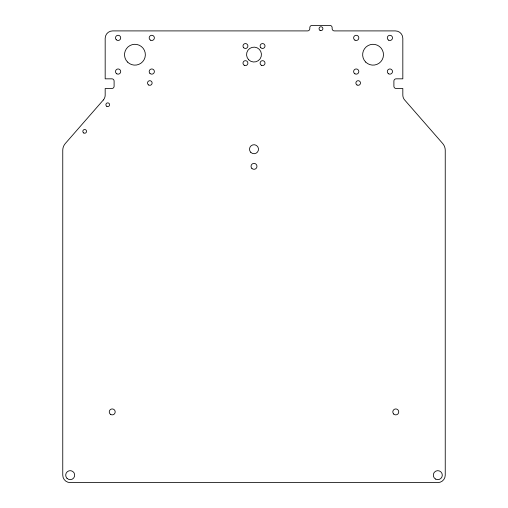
<?xml version="1.0" encoding="UTF-8"?>
<svg xmlns="http://www.w3.org/2000/svg" width="508" height="508" viewBox="0 0 508 508"><rect width="100%" height="100%" fill="white"/><g stroke="black" fill="none" stroke-linecap="round" stroke-linejoin="round"><path stroke-width="0.76" d="M103.334 99.981L65.329 143.491A10.42 10.42 0 0 0 62.757 150.343L62.757 475.158A7.442 7.442 0 0 0 70.199 482.6L437.801 482.6A7.442 7.442 0 0 0 445.243 475.158L445.243 150.343A10.42 10.42 0 0 0 442.671 143.491L404.666 99.981A7.442 7.442 0 0 1 402.831 95.085L402.825 88.506L396.132 88.506A2.235 2.235 0 0 1 393.897 86.271L393.897 81.064A2.235 2.235 0 0 1 396.132 78.829L402.825 78.829L402.825 38.348A7.442 7.442 0 0 0 395.389 30.905L334.366 30.905A2.235 2.235 0 0 1 332.137 28.677L332.137 27.635A2.235 2.235 0 0 0 329.902 25.4L312.045 25.4A2.235 2.235 0 0 0 309.81 27.635L309.81 28.677A2.235 2.235 0 0 1 307.581 30.905L112.611 30.905A7.442 7.442 0 0 0 105.175 38.348L105.175 78.829L111.868 78.829A2.235 2.235 0 0 1 114.103 81.064L114.103 86.271A2.235 2.235 0 0 1 111.868 88.506L105.175 88.506L105.175 95.085A7.442 7.442 0 0 1 103.334 99.981M354.921 73.812A2.603 2.603 0 0 0 358.832 71.558A2.603 2.603 0 0 0 354.921 69.304A2.603 2.603 0 0 0 354.921 73.812M388.601 40.138A2.603 2.603 0 0 0 392.506 37.884A2.603 2.603 0 0 0 388.601 35.623A2.603 2.603 0 0 0 388.601 40.138M354.921 40.138A2.603 2.603 0 0 0 358.832 37.884A2.603 2.603 0 0 0 354.921 35.623A2.603 2.603 0 0 0 354.921 40.138M357.029 84.995A2.305 2.305 0 0 0 360.49 82.994A2.305 2.305 0 0 0 357.029 81.001A2.305 2.305 0 0 0 357.029 84.995M435.553 479.057A4.502 4.502 0 0 0 442.303 475.158A4.502 4.502 0 0 0 435.553 471.259A4.502 4.502 0 0 0 435.553 479.057M67.012 478.339A4.502 4.502 0 0 0 74.549 476.326A4.502 4.502 0 0 0 69.031 470.808A4.502 4.502 0 0 0 67.012 478.339M110.731 414.484A2.978 2.978 0 0 0 115.202 411.905A2.978 2.978 0 0 0 110.731 409.327A2.978 2.978 0 0 0 110.731 414.484M393.675 414.014A2.978 2.978 0 0 0 398.653 412.68A2.978 2.978 0 0 0 395.008 409.029A2.978 2.978 0 0 0 393.675 414.014M250.819 152.406A4.502 4.502 0 0 0 258.35 150.387A4.502 4.502 0 0 0 252.838 144.875A4.502 4.502 0 0 0 250.819 152.406M251.898 168.446A2.978 2.978 0 0 0 256.877 167.113A2.978 2.978 0 0 0 253.232 163.468A2.978 2.978 0 0 0 251.898 168.446M83.75 132.975A1.861 1.861 0 0 0 86.544 131.362A1.861 1.861 0 0 0 83.75 129.756A1.861 1.861 0 0 0 83.75 132.975M106.82 106.337A1.861 1.861 0 0 0 109.607 104.724A1.861 1.861 0 0 0 106.82 103.111A1.861 1.861 0 0 0 106.82 106.337M148.666 84.995A2.305 2.305 0 0 0 152.127 82.994A2.305 2.305 0 0 0 148.666 81.001A2.305 2.305 0 0 0 148.666 84.995M149.936 73.4A2.603 2.603 0 0 0 154.292 72.231A2.603 2.603 0 0 0 151.098 69.044A2.603 2.603 0 0 0 149.936 73.4M127.572 62.084A10.42 10.42 0 0 0 145.002 57.417A10.42 10.42 0 0 0 132.239 44.653A10.42 10.42 0 0 0 127.572 62.084M116.796 73.812A2.603 2.603 0 0 0 120.707 71.558A2.603 2.603 0 0 0 116.796 69.304A2.603 2.603 0 0 0 116.796 73.812M150.476 40.138A2.603 2.603 0 0 0 154.381 37.884A2.603 2.603 0 0 0 150.476 35.623A2.603 2.603 0 0 0 150.476 40.138M116.256 39.726A2.603 2.603 0 0 0 120.618 38.557A2.603 2.603 0 0 0 117.424 35.363A2.603 2.603 0 0 0 116.256 39.726M248.736 59.83A7.442 7.442 0 0 0 261.188 56.496A7.442 7.442 0 0 0 252.076 47.384A7.442 7.442 0 0 0 248.736 59.83M260.82 47.752A2.457 2.457 0 0 0 264.928 46.647A2.457 2.457 0 0 0 261.925 43.644A2.457 2.457 0 0 0 260.82 47.752M243.707 47.752A2.457 2.457 0 0 0 247.815 46.647A2.457 2.457 0 0 0 244.805 43.644A2.457 2.457 0 0 0 243.707 47.752M261.328 65.253A2.457 2.457 0 0 0 265.011 63.125A2.457 2.457 0 0 0 261.328 60.998A2.457 2.457 0 0 0 261.328 65.253M244.215 65.253A2.457 2.457 0 0 0 247.898 63.125A2.457 2.457 0 0 0 244.215 60.998A2.457 2.457 0 0 0 244.215 65.253M320.008 30.347A1.937 1.937 0 0 0 322.91 28.677A1.937 1.937 0 0 0 320.008 27A1.937 1.937 0 0 0 320.008 30.347M365.697 62.084A10.42 10.42 0 0 0 383.127 57.417A10.42 10.42 0 0 0 370.364 44.653A10.42 10.42 0 0 0 365.697 62.084M388.601 73.812A2.603 2.603 0 0 0 392.506 71.558A2.603 2.603 0 0 0 388.601 69.304A2.603 2.603 0 0 0 388.601 73.812"/></g></svg>
